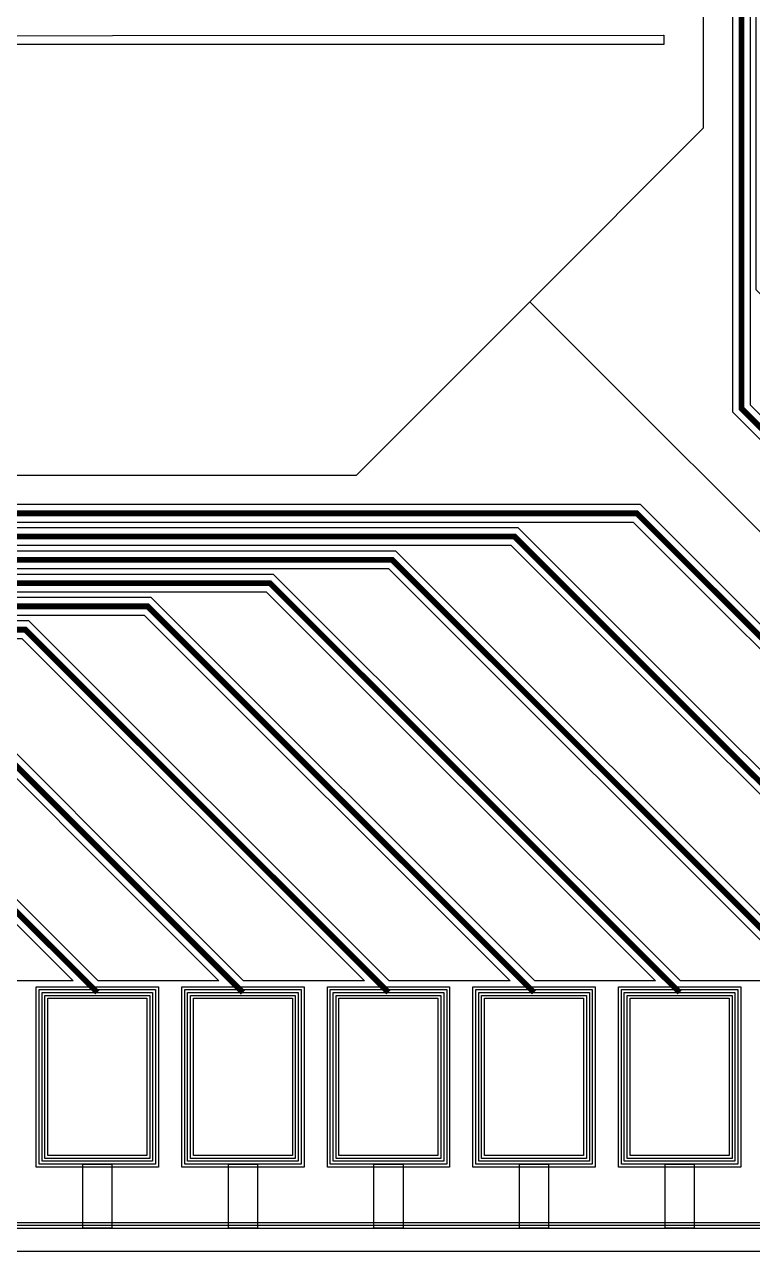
# Model space of a CAD drawing. Extents: x -87611 to 96139, y 77822 to 138139.
# Drawn here: x 93639 to 94889, y 78670 to 80779 of the extents above; entities that cross this region are included whole.
import ezdxf

# ---------------------------------------------------------------- set-up
doc = ezdxf.new("R2010")
doc.units = 0
doc.header["$MEASUREMENT"] = 0
doc.layers.get('0').update_dxf_attribs({"color": 6})
for name, color, linetype in [('L12D0 Etch', 190, 'Continuous'), ('L14D0 Au', 2, 'Continuous'), ('L15D0 PVIA', 7, 'Continuous'), ('L3D0 Base', 3, 'Continuous'), ('L4D0 Cntr', 1, 'Continuous'), ('L7D0 DE', 42, 'Continuous'), ('L8D0 Wire', 5, 'Continuous')]:
    doc.layers.add(name, color=color, linetype=linetype)

# ---------------------------------------------------------------- blocks, each defined once
blk = doc.blocks.new('_128TRCE200')
at = {"layer": 'L14D0 Au'}
blk.add_lwpolyline([(3923.773, 3923.773), (0, 0), (-1929.261, 1929.261), (-1631.348, 2227.174), (-1631.348, 3069.8), (-2227.174, 3665.626), (-3069.8, 3665.626), (-3367.713, 3367.713), (-3923.773, 3923.773), (-3898.57, 3948.975), (-3898.57, 4020.192), (-3948.975, 4070.598), (-4020.192, 4070.598), (-4045.395, 4045.395), (-4490, 4490), (-4490, 4535), (-4376.213, 4535), (-3557.601, 3716.388), (-196.132, 3716.388), (540.369, 2979.887), (-1064.198, 1375.32)], dxfattribs=at)
for points in [[(582.795, 2979.887), (-183.706, 3746.388), (-3545.175, 3746.388), (-4333.787, 4535), (-4126.213, 4535), (-3347.601, 3756.388), (-179.564, 3756.388), (586.582, 2990.242), (586.582, 2983.674)], [(616.582, 2971.247), (616.582, 3002.669), (-167.137, 3786.388), (-3335.175, 3786.388), (-4083.787, 4535), (-3876.213, 4535), (-3137.601, 3796.388), (-162.995, 3796.388), (626.582, 3006.811), (626.582, 2981.247)], [(656.582, 2968.821), (656.582, 3019.237), (-150.569, 3826.388), (-3125.175, 3826.388), (-3833.787, 4535), (-3626.213, 4535), (-2927.601, 3836.388), (-146.427, 3836.388), (666.582, 3023.379), (666.582, 2978.821)], [(696.582, 2966.395), (696.582, 3035.806), (-134, 3866.388), (-2915.175, 3866.388), (-3583.787, 4535), (-3376.213, 4535), (-2717.601, 3876.388), (-129.858, 3876.388), (706.582, 3039.948), (706.582, 2976.395)], [(736.582, 2963.968), (736.582, 3052.374), (-117.432, 3906.388), (-2705.175, 3906.388), (-3333.787, 4535), (-3126.213, 4535), (-2507.601, 3916.388), (-113.289, 3916.388), (746.582, 3056.516), (746.582, 2973.968)], [(776.582, 2961.542), (776.582, 3068.943), (-100.863, 3946.388), (-2495.175, 3946.388), (-3083.787, 4535), (-2876.213, 4535), (-2297.601, 3956.388), (-96.721, 3956.388), (786.582, 3073.085), (786.582, 2971.542)], [(816.582, 2959.115), (816.582, 3085.511), (-84.294, 3986.388), (-2285.175, 3986.388), (-2833.787, 4535), (-2626.213, 4535), (-2087.601, 3996.388), (-80.152, 3996.388), (826.582, 3089.654), (826.582, 2969.115)], [(489.671, 2377.647), (482.6, 2384.718), (622.254, 2524.371), (449.013, 2697.612), (465.65, 2714.249), (614.142, 2714.249), (856.582, 2956.689), (856.582, 3102.08), (-67.726, 4026.388), (-2075.175, 4026.388), (-2583.787, 4535), (-2376.213, 4535), (-1897.601, 4056.388), (-55.3, 4056.388), (886.582, 3114.506), (886.582, 2944.263), (551.543, 2609.224), (636.396, 2524.371)]]:
    blk.add_lwpolyline(points, close=True, dxfattribs=at)
at = {"layer": 'L8D0 Wire', "const_width": 10}
for points in [[(-4375, 4555), (-3551.388, 3731.388), (-189.919, 3731.388), (561.582, 2979.887), (512.157, 2930.463)], [(-4125, 4555), (-3341.388, 3771.388), (-173.35, 3771.388), (601.582, 2996.456), (601.582, 2977.461), (533.371, 2909.249)], [(-3875, 4555), (-3131.388, 3811.388), (-156.782, 3811.388)], [(-3625, 4555), (-2921.388, 3851.388), (-140.213, 3851.388)], [(-3375, 4555), (-2711.388, 3891.388), (-123.645, 3891.388)], [(-3125, 4555), (-2501.388, 3931.388), (-107.076, 3931.388)], [(-2875, 4555), (-2291.388, 3971.388), (-90.508, 3971.388)], [(-2625, 4555), (-2081.388, 4011.388), (-73.939, 4011.388)]]:
    blk.add_lwpolyline(points, dxfattribs=at)
blk = doc.blocks.new('_LOGO_STARCRYO')
at = {"layer": 'L3D0 Base'}
blk.add_lwpolyline([(-93.119, -27.276), (-93.124, -27.241), (-93.089, -26.944), (-93.088, -26.823), (-93.084, -26.713), (-93.043, -26.544), (-92.96, -25.821), (93.381, -25.687), (93.439, -25.688), (93.439, -27.275)], close=True, dxfattribs=at)
blk = doc.blocks.new('128PAD')
at = {"layer": 'L14D0 Au'}
blk.add_lwpolyline([(-90, 10), (-90, 290), (90, 290), (90, 10)], close=True, dxfattribs=at)
at = {"layer": 'L15D0 PVIA'}
blk.add_lwpolyline([(-85, 15), (-85, 285), (85, 285), (85, 15)], close=True, dxfattribs=at)
at = {"layer": 'L3D0 Base'}
for points in [[(-25, 300), (-25, 410), (25, 410), (25, 300)], [(-100, 0), (-100, 300), (100, 300), (100, 0)]]:
    blk.add_lwpolyline(points, close=True, dxfattribs=at)
at = {"layer": 'L4D0 Cntr'}
blk.add_lwpolyline([(-95, 5), (-95, 295), (95, 295), (95, 5)], close=True, dxfattribs=at)
at = {"layer": 'L8D0 Wire'}
blk.add_lwpolyline([(-105, -5), (-105, 305), (105, 305), (105, -5)], close=True, dxfattribs=at)
blk = doc.blocks.new('_128PADS')
at = {"rotation": 180}
for p in [(2625, -4550), (2875, -4550), (3125, -4550), (3375, -4550), (3625, -4550)]:
    blk.add_blockref('128PAD', p, dxfattribs=at)
blk = doc.blocks.new('$128_200_C')
at = {"layer": 'L12D0 Etch'}
blk.add_lwpolyline([(0, 0), (0, 9950), (50, 9950), (50, 50), (9950, 50), (9950, 9950), (0, 9950), (0, 10000), (10000, 10000), (10000, 0)], close=True, dxfattribs=at)
at = {"layer": 'L3D0 Base'}
blk.add_lwpolyline([(0, 0), (0, 9960), (40, 9960), (40, 40), (9960, 40), (9960, 9960), (0, 9960), (0, 10000), (10000, 10000), (10000, 0)], close=True, dxfattribs=at)
at = {"layer": 'L4D0 Cntr'}
blk.add_lwpolyline([(0, 0), (0, 9955), (45, 9955), (45, 45), (9955, 45), (9955, 9955), (0, 9955), (0, 10000), (10000, 10000), (10000, 0)], close=True, dxfattribs=at)
at = {"layer": 'L7D0 DE'}
blk.add_lwpolyline([(0, 0), (0, 9960), (40, 9960), (40, 40), (9960, 40), (9960, 9960), (0, 9960), (0, 10000), (10000, 10000), (10000, 0)], close=True, dxfattribs=at)
blk.add_blockref('_128PADS', (5000, 5000))
at = {"yscale": -1, "rotation": 90}
blk.add_blockref('_128TRCE200', (5000, 5000), dxfattribs=at)
at = {"rotation": 180}
blk.add_blockref('_128TRCE200', (5000, 5000), dxfattribs=at)
at = {"xscale": 10.16, "yscale": 10.16}
blk.add_blockref('_LOGO_STARCRYO', (7648.487, 2351.513), dxfattribs=at)

msp = doc.modelspace()

# ---------------------------------------------------------------- block references
at = {"linetype": 'Continuous'}
msp.add_blockref('$128_200_C', (86138.6, 78670.1), dxfattribs=at)

doc.saveas('drawing.dxf')
